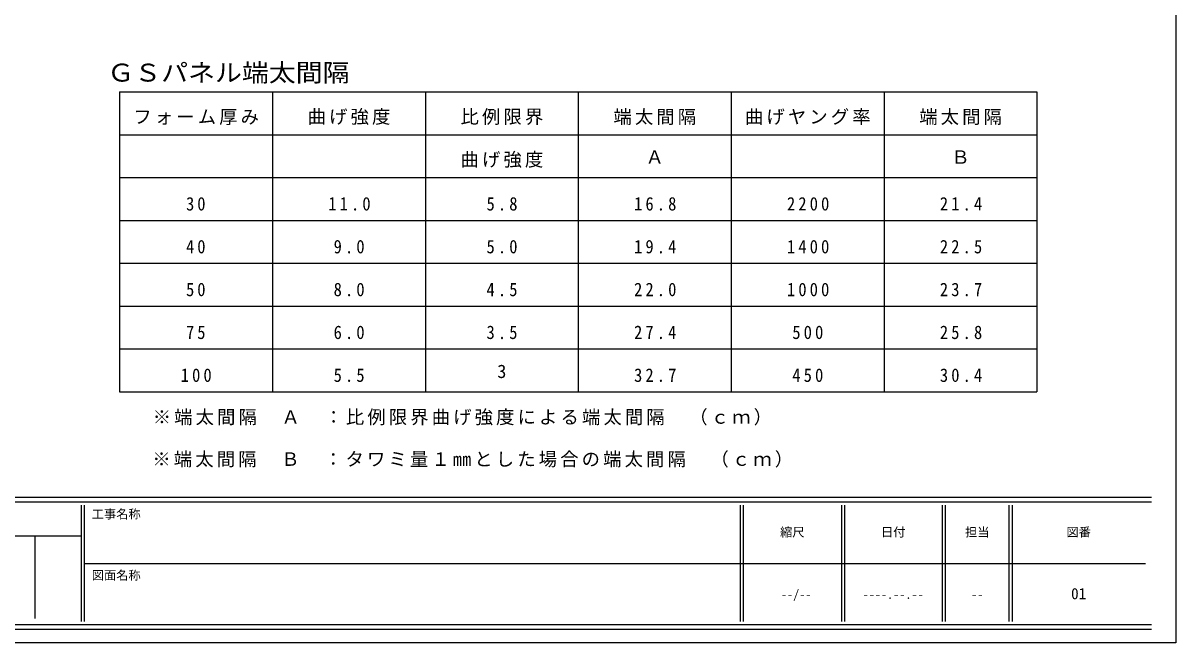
# Model space of a CAD drawing. Units: millimetres on the paper. Extents: x -206 to 194, y -698 to 482.
# Drawn here: x 5.7 to 194.2, y 201.9 to 303.1 of the extents above; entities that cross this region are included whole.
import ezdxf
from ezdxf.enums import TextEntityAlignment as Align

# ---------------------------------------------------------------- set-up
doc = ezdxf.new("R2010")
doc.units = ezdxf.units.MM
doc.layers.add('0-0', color=7, linetype='Continuous')
doc.layers.add('2-0', color=7, linetype='Continuous')
doc.styles.add('ＭＳ ゴシック', font='')
doc.styles.get('ＭＳ ゴシック').set_extended_font_data('MS Gothic')

msp = doc.modelspace()

# ---------------------------------------------------------------- linework, layer by layer
at = {"layer": '0-0'}
for p, q in [((-201.849, 225.658), (190.151, 225.658)), ((190.151, 224.858), (-201.849, 224.858)), ((15.151, 224.358), (15.151, 205.358)), ((15.651, 224.358), (15.651, 205.358)), ((122.901, 224.358), (122.901, 205.358)), ((123.401, 224.358), (123.401, 205.358)), ((139.451, 224.358), (139.451, 205.358)), ((139.951, 224.358), (139.951, 205.358)), ((155.901, 224.358), (155.901, 205.358)), ((156.401, 224.358), (156.401, 205.358)), ((166.851, 224.358), (166.851, 205.358)), ((167.351, 224.358), (167.351, 205.358)), ((-14.849, 219.358), (15.151, 219.358)), ((7.651, 205.858), (7.651, 219.358)), ((15.651, 214.858), (189.151, 214.858)), ((-201.849, 204.858), (190.151, 204.858)), ((190.151, 204.058), (-201.849, 204.058))]:
    msp.add_line(p, q, dxfattribs=at)
msp.add_lwpolyline([(-205.849, 481.858), (194.151, 481.858), (194.151, 201.858), (-205.849, 201.858)], close=True, dxfattribs=at)
at = {"layer": '2-0'}
for p, q in [((21.428, 291.894), (171.428, 291.894)), ((21.428, 291.894), (21.428, 242.894)), ((46.428, 291.894), (46.428, 242.894)), ((71.428, 291.894), (71.428, 242.894)), ((96.428, 291.894), (96.428, 242.894)), ((121.428, 291.894), (121.428, 242.894)), ((146.428, 291.894), (146.428, 242.894)), ((171.428, 291.894), (171.428, 242.894)), ((21.428, 284.894), (171.428, 284.894)), ((21.428, 277.894), (171.428, 277.894)), ((21.428, 270.894), (171.428, 270.894)), ((21.428, 263.894), (171.428, 263.894)), ((21.428, 256.894), (171.428, 256.894)), ((21.428, 249.894), (171.428, 249.894)), ((21.428, 242.894), (171.428, 242.894))]:
    msp.add_line(p, q, dxfattribs=at)

# ---------------------------------------------------------------- texts
at = {"layer": '0-0', "color": 4, "style": 'ＭＳ ゴシック'}
for s, height, p in [('工事名称', 1.466, (16.884, 221.741)), ('縮尺', 1.466, (129.426, 218.799)), ('日付', 1.466, (145.926, 218.799)), ('担当', 1.466, (159.668, 218.799)), ('図番', 1.466, (176.251, 218.799)), ('図面名称', 1.466, (16.884, 211.741)), ('--/--', 1.466, (129.565, 208.623)), ('----.--.--', 1.466, (142.926, 208.623)), ('--', 1.466, (160.668, 208.623)), ('01', 1.833, (177.001, 208.446))]:
    msp.add_text(s, height=height, dxfattribs=at).set_placement(p, align=Align.BOTTOM_LEFT)
at = {"layer": '2-0', "style": 'ＭＳ ゴシック', "width": 1.1}
msp.add_text('ＧＳパネル端太間隔', height=2.933, dxfattribs=at).set_placement((19.428, 292.688), align=Align.BOTTOM_LEFT)
at = {"layer": '2-0', "style": 'ＭＳ ゴシック'}
for s, p in [('Ａ', (107.428, 279.474)), ('Ｂ', (157.428, 279.474)), ('3', (83.178, 244.474))]:
    msp.add_text(s, height=2.199, dxfattribs=at).set_placement(p, align=Align.BOTTOM_LEFT)
at = {"layer": '2-0', "char_height": 2.199, "attachment_point": 7, "style": 'ＭＳ ゴシック'}
for s, insert in [('\\T1.17;フォーム厚み', (23.678, 286.474)), ('\\T1.17;曲げ強度', (52.178, 286.474)), ('\\T1.17;比例限界', (77.178, 286.474)), ('\\T1.17;端太間隔', (102.178, 286.474)), ('\\T1.17;曲げヤング率', (123.678, 286.474)), ('\\T1.17;端太間隔', (152.178, 286.474)), ('\\T1.17;曲げ強度', (77.178, 279.474)), ('\\T1.36;\\W0.9;30', (32.303, 272.474)), ('\\T1.38;\\W0.9;11.0', (55.553, 272.474)), ('\\T1.38;\\W0.9;5.8', (81.428, 272.474)), ('\\T1.38;\\W0.9;16.8', (105.553, 272.474)), ('\\T1.38;\\W0.9;2200', (130.553, 272.474)), ('\\T1.38;\\W0.9;21.4', (155.553, 272.474)), ('\\T1.36;\\W0.9;40', (32.303, 265.474)), ('\\T1.38;\\W0.9;9.0', (56.428, 265.474)), ('\\T1.38;\\W0.9;5.0', (81.428, 265.474)), ('\\T1.38;\\W0.9;19.4', (105.553, 265.474)), ('\\T1.38;\\W0.9;1400', (130.553, 265.474)), ('\\T1.38;\\W0.9;22.5', (155.553, 265.474)), ('\\T1.36;\\W0.9;50', (32.303, 258.474)), ('\\T1.38;\\W0.9;8.0', (56.428, 258.474)), ('\\T1.38;\\W0.9;4.5', (81.428, 258.474)), ('\\T1.38;\\W0.9;22.0', (105.553, 258.474)), ('\\T1.38;\\W0.9;1000', (130.553, 258.474)), ('\\T1.38;\\W0.9;23.7', (155.553, 258.474)), ('\\T1.36;\\W0.9;75', (32.303, 251.474)), ('\\T1.38;\\W0.9;6.0', (56.428, 251.474)), ('\\T1.38;\\W0.9;3.5', (81.428, 251.474)), ('\\T1.38;\\W0.9;27.4', (105.553, 251.474)), ('\\T1.38;\\W0.9;500', (131.428, 251.474)), ('\\T1.38;\\W0.9;25.8', (155.553, 251.474)), ('\\T1.38;\\W0.9;100', (31.428, 244.474)), ('\\T1.38;\\W0.9;5.5', (56.428, 244.474)), ('\\T1.38;\\W0.9;32.7', (105.553, 244.474)), ('\\T1.38;\\W0.9;450', (131.428, 244.474)), ('\\T1.38;\\W0.9;30.4', (155.553, 244.474)), ('\\T1.17;※端太間隔\u3000Ａ\u3000：比例限界曲げ強度による端太間隔\u3000（ｃｍ）', (26.847, 237.379)), ('\\T1.17;※端太間隔\u3000Ｂ\u3000：タワミ量１㎜とした場合の端太間隔\u3000（ｃｍ）', (26.793, 230.502))]:
    msp.add_mtext(s, dxfattribs=dict(at, insert=insert))

doc.saveas('drawing.dxf')
